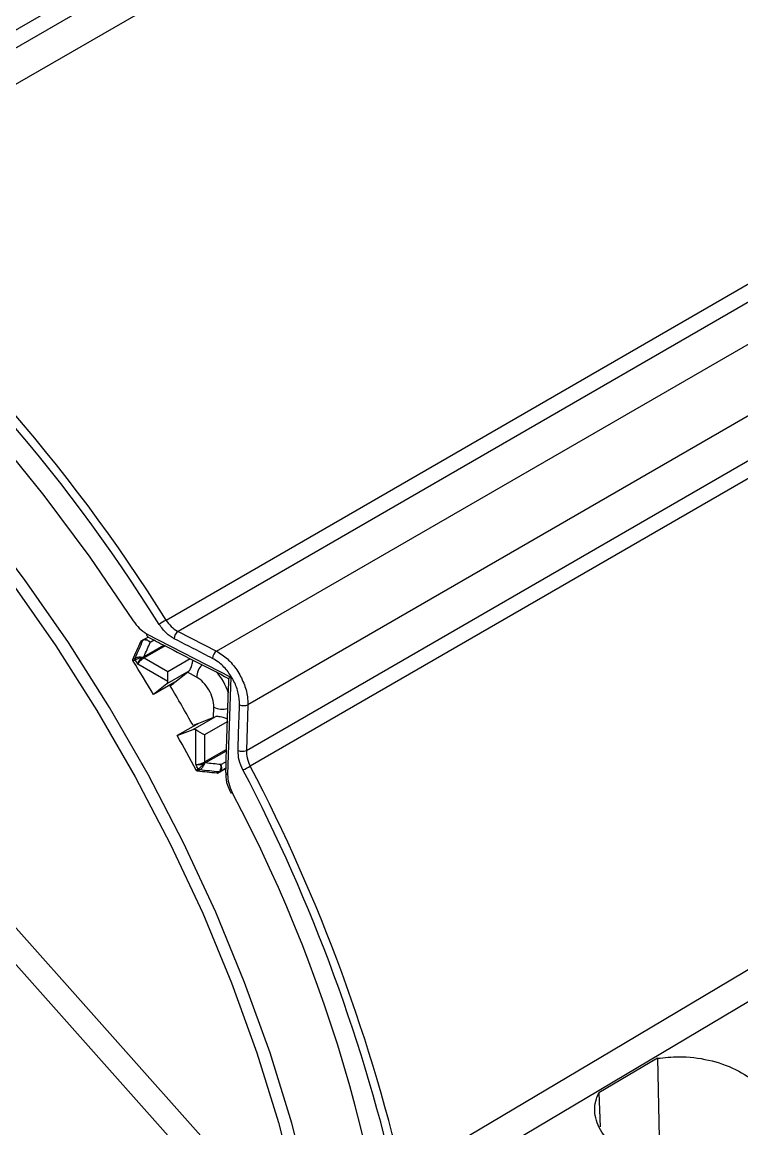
# Model space of a CAD drawing. Extents: x 16.7 to 113.1, y 4.5 to 84.5.
# Drawn here: x 77.536 to 79.306, y 63.448 to 66.168 of the extents above; entities that cross this region are included whole.
import ezdxf

# ---------------------------------------------------------------- set-up
doc = ezdxf.new("R2010")
doc.units = 0
doc.header["$MEASUREMENT"] = 0
doc.layers.add('OBJECT', color=7, linetype='CONTINUOUS')

msp = doc.modelspace()

# ---------------------------------------------------------------- linework, layer by layer
at = {"layer": 'OBJECT'}
for p, q in [((76.9652, 65.8289), (80.0049, 67.5837)), ((76.963, 65.7833), (79.9424, 67.5032)), ((79.9781, 67.4342), (76.9949, 65.712)), ((77.8898, 64.6985), (80.6609, 66.2982)), ((78.0139, 64.6221), (80.8811, 66.2773)), ((80.6895, 66.2695), (77.9196, 64.6704)), ((80.961, 66.147), (78.091, 64.4902)), ((78.0872, 64.3779), (80.8572, 65.977)), ((80.8677, 65.939), (78.0966, 64.3393)), ((77.8331, 64.6486), (77.8276, 64.6454)), ((77.829, 64.647), (77.8345, 64.6502)), ((77.8331, 64.6486), (77.8331, 64.6486)), ((77.8346, 64.6502), (77.8457, 64.6566)), ((77.8421, 64.6646), (78.0489, 64.5582)), ((77.8604, 64.649), (77.8509, 64.6435)), ((77.9196, 64.6704), (78.0139, 64.6221)), ((77.8356, 64.609), (77.884, 64.6369)), ((77.8874, 64.6351), (77.838, 64.6066)), ((77.8083, 64.6021), (77.8135, 64.6051)), ((77.8139, 64.6003), (77.8089, 64.5974)), ((77.8135, 64.6051), (77.8137, 64.6052)), ((77.8143, 64.6006), (77.8139, 64.6003)), ((77.894, 64.5476), (77.8201, 64.5903)), ((77.834, 64.6078), (77.8356, 64.609)), ((77.8361, 64.6055), (77.8348, 64.6047)), ((77.838, 64.6066), (77.8361, 64.6055)), ((77.8361, 64.6055), (77.894, 64.5721)), ((77.894, 64.5721), (77.9487, 64.6036)), ((77.9458, 64.5725), (77.8916, 64.5412)), ((77.9112, 64.5453), (77.9426, 64.57)), ((77.9648, 64.5579), (77.9426, 64.57)), ((77.9112, 64.5453), (77.859, 64.5152)), ((77.8916, 64.5412), (77.859, 64.5152)), ((77.9, 64.5365), (77.909, 64.5435)), ((77.9096, 64.5444), (77.909, 64.5435)), ((78.0489, 64.5582), (78.041, 64.3186)), ((78.0066, 64.4591), (78.0072, 64.4844)), ((78.091, 64.4902), (78.0872, 64.3779)), ((77.9561, 64.4294), (78.0103, 64.4607)), ((78.0066, 64.4591), (77.9695, 64.4443)), ((77.9695, 64.4443), (77.9173, 64.4142)), ((77.9173, 64.4142), (77.9561, 64.4294)), ((77.9669, 64.4433), (77.9563, 64.439)), ((77.9629, 64.343), (77.9629, 64.4283)), ((77.9669, 64.4433), (77.9679, 64.4434)), ((78.04, 64.4483), (77.9841, 64.416)), ((77.9841, 64.416), (77.9841, 64.3491)), ((77.986, 64.3503), (78.0377, 64.3801)), ((78.0376, 64.3763), (77.9869, 64.347)), ((77.9827, 64.3484), (77.9841, 64.3491)), ((77.9841, 64.3491), (77.986, 64.3503)), ((77.9869, 64.347), (77.985, 64.3462)), ((78.0244, 64.343), (78.0368, 64.3501)), ((77.9635, 64.3296), (77.9685, 64.3325)), ((77.9724, 64.3298), (77.9673, 64.3268)), ((77.9685, 64.3325), (77.9689, 64.3327)), ((77.9727, 64.3299), (77.9724, 64.3298)), ((78.0144, 64.3218), (78.0199, 64.325)), ((78.0165, 64.3223), (78.0362, 64.3337)), ((78.022, 64.3254), (78.0165, 64.3223)), ((78.0199, 64.325), (78.02, 64.325)), ((78.0221, 64.3255), (78.022, 64.3254)), ((78.0362, 64.3337), (78.0221, 64.3255)), ((78.0853, 63.3075), (77.3644, 64.1163)), ((78.0323, 63.2769), (77.3115, 64.0857)), ((79.0981, 63.621), (78.9539, 63.5358)), ((79.0981, 63.621), (79.104, 63.3554)), ((78.9539, 63.5358), (78.957, 63.4529))]:
    msp.add_line(p, q, dxfattribs=at)
at = {"layer": 'OBJECT', "flags": 128}
for points in [[(76.5607, 65.9092), (76.6942, 65.8321), (76.8288, 65.743), (76.9624, 65.6432), (77.0942, 65.5332), (77.2235, 65.4137), (77.3497, 65.2852), (77.4719, 65.1485), (77.5897, 65.0043), (77.7024, 64.8533), (77.8093, 64.6963)], [(78.2429, 63.2897), (78.1988, 63.4615), (78.1454, 63.6345), (78.083, 63.8077), (78.012, 63.9801), (77.9326, 64.1508), (77.8455, 64.3189), (77.751, 64.4835), (77.6497, 64.6435), (77.5421, 64.7982), (77.4288, 64.9467), (77.3106, 65.0881), (77.1879, 65.2217), (77.0615, 65.3467), (76.9322, 65.4625), (76.8005, 65.5683), (76.6673, 65.6637), (76.5654, 65.7289)], [(76.5872, 65.6767), (76.6429, 65.6407), (76.7751, 65.5472), (76.9058, 65.4432), (77.0343, 65.3292), (77.1599, 65.206), (77.2819, 65.0741), (77.3995, 64.9345), (77.5121, 64.7877), (77.6192, 64.6347), (77.72, 64.4762), (77.8141, 64.3133), (77.9009, 64.1467), (77.9799, 63.9775), (78.0507, 63.8066), (78.1128, 63.6348), (78.166, 63.4633), (78.21, 63.2929)], [(78.5482, 63.38), (78.6356, 63.432), (78.9851, 63.6398), (80.3828, 64.4712), (81.4436, 65.1023)], [(81.4819, 65.046), (80.6305, 64.5391), (79.721, 63.9977), (78.5868, 63.3227)], [(77.894, 64.5476), (77.894, 64.5499), (77.894, 64.5525), (77.894, 64.5554), (77.894, 64.5583), (77.894, 64.5614), (77.894, 64.5643), (77.894, 64.5672), (77.894, 64.5698), (77.894, 64.5721)]]:
    msp.add_lwpolyline(points, dxfattribs=at)
at = {"layer": 'OBJECT'}
for centre, radius, start, end in [((74.3903, 62.5103), 4.1273, 32.0168, 50.8709), ((74.3911, 62.5105), 4.1064, 32.0168, 50.8709), ((77.9916, 64.5227), 0.2031, 120.0728, 125.7479), ((77.8363, 64.6472), 0.00345, 120.4792, 156.2801), ((77.8363, 64.6471), 0.00353, 120.4576, 155.8681), ((77.8497, 64.6632), 0.00779, 169.7404, 233.9441), ((77.934, 64.6506), 0.0245, 126.2198, 175.6633), ((78.0284, 64.6023), 0.0245, 126.3487, 175.7476), ((74.0712, 62.2611), 4.4078, 30.7563, 32.0084), ((77.8184, 64.6031), 0.00528, 157.815, 211.7095), ((77.8187, 64.6034), 0.00525, 159.707, 213.0004), ((74.0575, 62.2531), 4.4294, 31.8469, 32.0001), ((77.8175, 64.6052), 0.0138, 4.0957, 8.5596), ((77.8534, 64.5777), 0.0356, 125.381, 126.0968), ((77.8401, 64.6114), 0.00706, 210.6871, 235.4424), ((77.8417, 64.6126), 0.00708, 210.8463, 238.2233), ((78.0134, 64.5546), 0.0488, 136.0804, 176.1881), ((77.886, 64.547), 0.00802, 313.455, 4.4027), ((74.1042, 62.28), 4.4159, 29.2698, 30.7302), ((78.0287, 64.5281), 0.0488, 243.7972, 284.6673), ((78.081, 64.513), 0.025, 245.3084, 293.8073), ((77.9584, 64.4217), 0.00802, 55.5964, 106.5601), ((74.0701, 62.2602), 4.4092, 27.9918, 29.2435), ((78.0771, 64.4007), 0.0249, 245.4008, 293.9472), ((77.9747, 64.3334), 0.0136, 51.4084, 55.9355), ((77.9683, 64.3787), 0.0363, 293.8796, 294.5809), ((77.9912, 64.3497), 0.00706, 184.5476, 209.3243), ((77.9931, 64.3505), 0.00707, 181.7696, 209.1582), ((74.1004, 62.2759), 4.3809, 27.9984, 28.1534), ((77.9731, 64.335), 0.00528, 208.2925, 262.1811), ((77.9736, 64.3351), 0.00525, 207.0031, 260.2927), ((78.0203, 64.3285), 0.00353, 264.1126, 299.5458), ((78.0204, 64.3285), 0.00345, 263.7214, 299.503), ((78.0435, 64.3258), 0.00761, 186.8872, 251.4129), ((78.0004, 64.5065), 0.193, 293.9423, 299.9165), ((74.3168, 62.3596), 4.2468, 12.7396, 27.6464), ((74.3156, 62.3587), 4.2684, 12.7396, 27.6464), ((78.0489, 64.2801), 0.00643, 269.1177, 301.9742), ((74.8258, 62.562), 3.6528, 1.9223, 27.9601)]:
    msp.add_arc(centre, radius, start, end, dxfattribs=at)
for centre, major_axis, ratio, start_param, end_param in [((76.4206, 63.6172), (2.1247, 4.0606), 0.178723, 5.049538, 5.060499), ((76.43, 63.6377), (2.1331, 4.0765), 0.178723, 5.044213, 5.055125), ((76.4418, 63.6295), (2.1283, 4.0899), 0.180061, 5.046579, 5.055249), ((77.9634, 64.5819), (0.0279, 0.0189), 0.073663, 2.202362, 2.357251), ((77.9844, 64.5202), (-0.045, 0.0779), 0.596389, 4.365641, 5.063411), ((77.9637, 64.5083), (-0.03, 0.052), 0.605893, 3.927074, 5.497871), ((78.0273, 64.4712), (0.0303, 0.0148), 0.073527, 3.925922, 4.080811), ((77.9735, 64.4222), (0.015, -0.0087), 0.00007, 0.785439, 2.356235), ((76.4418, 63.6295), (4.6063, -0.202), 0.180122, 1.227989, 1.236658), ((76.4206, 63.6172), (4.5791, -0.1905), 0.178783, 1.222738, 1.233699), ((76.443, 63.6152), (4.597, -0.1912), 0.178783, 1.228112, 1.239024)]:
    msp.add_ellipse(centre, major_axis=major_axis, ratio=ratio, start_param=start_param, end_param=end_param, dxfattribs=at)
for points, knots in [([(77.8898, 64.6985), (77.8939, 64.6929), (77.902, 64.6818), (77.9131, 64.6737), (77.9189, 64.6707), (77.9196, 64.6704)], [0, 0, 0, 0, 0.471916, 0.943784, 1, 1, 1, 1]), ([(77.8093, 64.6963), (77.814, 64.6898), (77.8236, 64.6766), (77.8358, 64.6686), (77.8421, 64.6646)], [0, 0, 0, 0, 0.4877, 1, 1, 1, 1]), ([(77.9096, 64.6525), (77.9031, 64.6565), (77.8894, 64.6649), (77.8786, 64.6798), (77.8729, 64.6876)], [0, 0, 0, 0, 0.474046, 1, 1, 1, 1]), ([(77.8276, 64.6454), (77.8278, 64.6458), (77.8282, 64.6465), (77.8288, 64.6469), (77.829, 64.647)], [0, 0, 0, 0, 0.642116, 1, 1, 1, 1]), ([(77.8509, 64.6435), (77.8509, 64.6436), (77.8502, 64.6441), (77.8483, 64.6457), (77.8446, 64.6479), (77.8402, 64.6494), (77.8361, 64.6498), (77.8341, 64.649), (77.8331, 64.6486)], [0, 0, 0, 0, 0.0094729, 0.1122939, 0.3376311, 0.5595919, 0.779765, 1, 1, 1, 1]), ([(77.8346, 64.6502), (77.8355, 64.6506), (77.8374, 64.6513), (77.8413, 64.6506), (77.8453, 64.6486), (77.8486, 64.6461), (77.8503, 64.6442), (77.8509, 64.6436), (77.8509, 64.6435)], [0, 0, 0, 0, 0.220231, 0.44041, 0.662366, 0.887712, 0.990556, 1, 1, 1, 1]), ([(77.8451, 64.6569), (77.8594, 64.6495), (77.9254, 64.6155), (77.9916, 64.5816), (78.0436, 64.555)], [0, 0, 0, 0, 0.215811, 1, 1, 1, 1]), ([(78.004, 64.6041), (77.9965, 64.6079), (77.965, 64.624), (77.9336, 64.6402), (77.9096, 64.6525)], [0, 0, 0, 0, 0.2377672, 1, 1, 1, 1]), ([(78.0139, 64.6221), (78.0229, 64.6163), (78.0411, 64.6048), (78.0646, 64.5765), (78.082, 64.5438), (78.0904, 64.5137), (78.0909, 64.4967), (78.091, 64.4902)], [0, 0, 0, 0, 0.216872, 0.433758, 0.650331, 0.86677, 1, 1, 1, 1]), ([(77.8089, 64.5974), (77.8086, 64.5979), (77.8081, 64.5989), (77.8079, 64.6006), (77.8082, 64.6016), (77.8083, 64.6021)], [0, 0, 0, 0, 0.322904, 0.645882, 1, 1, 1, 1]), ([(77.8137, 64.6052), (77.8147, 64.6057), (77.8167, 64.6067), (77.821, 64.6075), (77.826, 64.6078), (77.8294, 64.6075), (77.8312, 64.6073)], [0, 0, 0, 0, 0.24245, 0.484607, 0.734566, 1, 1, 1, 1]), ([(77.8313, 64.6062), (77.8294, 64.6058), (77.8256, 64.6051), (77.8202, 64.6035), (77.8164, 64.6019), (77.8148, 64.6009), (77.8143, 64.6006)], [0, 0, 0, 0, 0.303899, 0.585798, 0.849412, 1, 1, 1, 1]), ([(77.8201, 64.5903), (77.8202, 64.5903), (77.8203, 64.5908), (77.8209, 64.5927), (77.8225, 64.5961), (77.8253, 64.6002), (77.8283, 64.6037), (77.8304, 64.6054), (77.8313, 64.6062)], [0, 0, 0, 0, 0.010003, 0.107439, 0.369947, 0.606836, 0.826003, 1, 1, 1, 1]), ([(77.8348, 64.6047), (77.8341, 64.6042), (77.8322, 64.603), (77.8291, 64.6004), (77.8255, 64.5971), (77.8224, 64.5935), (77.8208, 64.5913), (77.8202, 64.5903), (77.8201, 64.5903)], [0, 0, 0, 0, 0.116666, 0.314989, 0.524416, 0.755189, 0.990669, 1, 1, 1, 1]), ([(77.8312, 64.6073), (77.8315, 64.6072), (77.8319, 64.6071), (77.8324, 64.6069), (77.8327, 64.6068), (77.8327, 64.6067)], [0, 0, 0, 0, 0.506929, 0.825508, 1, 1, 1, 1]), ([(77.8324, 64.6064), (77.8324, 64.6064), (77.8323, 64.6065), (77.8323, 64.6065), (77.832, 64.6065), (77.8317, 64.6064), (77.8314, 64.6063), (77.8313, 64.6062)], [0, 0, 0, 0, 0.032624, 0.075067, 0.183544, 0.63862, 1, 1, 1, 1]), ([(77.8348, 64.6047), (77.8347, 64.6047), (77.8343, 64.6049), (77.8334, 64.6054), (77.8328, 64.606), (77.8324, 64.6064)], [0, 0, 0, 0, 0.1241767, 0.4682507, 1, 1, 1, 1]), ([(77.8327, 64.6067), (77.8328, 64.6067), (77.8332, 64.6071), (77.8336, 64.6074), (77.834, 64.6078)], [0, 0, 0, 0, 0.026981, 1, 1, 1, 1]), ([(77.8327, 64.6067), (77.8331, 64.6063), (77.8337, 64.6056), (77.8344, 64.605), (77.8347, 64.6047), (77.8348, 64.6047)], [0, 0, 0, 0, 0.533208, 0.874652, 1, 1, 1, 1]), ([(77.9458, 64.5725), (77.9466, 64.5733), (77.9483, 64.5749), (77.9504, 64.5791), (77.9523, 64.5845), (77.9543, 64.5919), (77.9554, 64.597), (77.956, 64.5999)], [0, 0, 0, 0, 0.148696, 0.297233, 0.451307, 0.681246, 1, 1, 1, 1]), ([(78.0705, 64.4903), (78.0701, 64.4996), (78.0691, 64.5183), (78.0578, 64.5481), (78.0406, 64.5749), (78.0215, 64.5939), (78.0088, 64.6013), (78.004, 64.6041)], [0, 0, 0, 0, 0.2168, 0.433617, 0.650078, 0.866405, 1, 1, 1, 1]), ([(78.0435, 64.555), (78.0431, 64.5452), (78.0404, 64.4684), (78.0381, 64.3918), (78.036, 64.3249)], [0, 0, 0, 0, 0.127268, 1, 1, 1, 1]), ([(78.0435, 64.555), (78.0435, 64.555), (78.0432, 64.5548), (78.0448, 64.5558), (78.0471, 64.5572), (78.0489, 64.5582), (78.0489, 64.5582)], [0, 0, 0, 0, 0.0363748, 0.451326, 0.9910261, 1, 1, 1, 1]), ([(78.0667, 64.3781), (78.067, 64.3865), (78.0683, 64.4239), (78.0695, 64.4614), (78.0705, 64.4903)], [0, 0, 0, 0, 0.2260629, 1, 1, 1, 1]), ([(78.0402, 64.4556), (78.0399, 64.4556), (78.0372, 64.4564), (78.0313, 64.4583), (78.024, 64.4603), (78.0183, 64.4613), (78.0138, 64.4616), (78.0115, 64.461), (78.0103, 64.4607)], [0, 0, 0, 0, 0.039337, 0.347644, 0.567829, 0.715376, 0.857611, 1, 1, 1, 1]), ([(78.0787, 64.3302), (78.0751, 64.3381), (78.0679, 64.3543), (78.0671, 64.37), (78.0667, 64.3781)], [0, 0, 0, 0, 0.488114, 1, 1, 1, 1]), ([(78.0872, 64.3779), (78.0874, 64.3718), (78.0878, 64.3591), (78.0936, 64.346), (78.0966, 64.3393)], [0, 0, 0, 0, 0.487924, 1, 1, 1, 1]), ([(77.9629, 64.343), (77.963, 64.343), (77.9642, 64.343), (77.9669, 64.3432), (77.9715, 64.3442), (77.9762, 64.3456), (77.98, 64.3471), (77.982, 64.3481), (77.9827, 64.3484)], [0, 0, 0, 0, 0.0093253, 0.244799, 0.4755779, 0.6850129, 0.8833323, 1, 1, 1, 1]), ([(77.9823, 64.3446), (77.9812, 64.3442), (77.9787, 64.3433), (77.9741, 64.3424), (77.9691, 64.3421), (77.9654, 64.3424), (77.9635, 64.3428), (77.963, 64.343), (77.9629, 64.343)], [0, 0, 0, 0, 0.173995, 0.393166, 0.630058, 0.892572, 0.990006, 1, 1, 1, 1]), ([(77.9689, 64.3327), (77.9699, 64.3333), (77.9718, 64.3344), (77.9754, 64.3373), (77.979, 64.3408), (77.9812, 64.3433), (77.9823, 64.3446)], [0, 0, 0, 0, 0.242435, 0.484564, 0.734498, 1, 1, 1, 1]), ([(77.9823, 64.3446), (77.9824, 64.3447), (77.9826, 64.3449), (77.9828, 64.345), (77.9829, 64.3452), (77.983, 64.3453), (77.983, 64.3453), (77.983, 64.3454), (77.9831, 64.3454), (77.983, 64.3455), (77.983, 64.3455)], [0, 0, 0, 0, 0.330606, 0.551993, 0.701338, 0.803088, 0.90361, 0.945128, 0.979379, 1, 1, 1, 1]), ([(77.983, 64.3455), (77.9829, 64.346), (77.9827, 64.3469), (77.9827, 64.3479), (77.9827, 64.3483), (77.9827, 64.3484)], [0, 0, 0, 0, 0.531727, 0.875865, 1, 1, 1, 1]), ([(77.9827, 64.3484), (77.9827, 64.3483), (77.9828, 64.3479), (77.9829, 64.347), (77.9833, 64.3462), (77.9834, 64.3457)], [0, 0, 0, 0, 0.125203, 0.466815, 1, 1, 1, 1]), ([(77.9834, 64.3457), (77.9835, 64.3455), (77.9835, 64.345), (77.9833, 64.3445), (77.9832, 64.3441), (77.9832, 64.344)], [0, 0, 0, 0, 0.264183, 0.866011, 1, 1, 1, 1]), ([(77.985, 64.3462), (77.9845, 64.346), (77.984, 64.3458), (77.9835, 64.3457), (77.9834, 64.3457)], [0, 0, 0, 0, 0.97304, 1, 1, 1, 1]), ([(77.9673, 64.3268), (77.9668, 64.3269), (77.9659, 64.3271), (77.9645, 64.3281), (77.9638, 64.3291), (77.9635, 64.3296)], [0, 0, 0, 0, 0.322154, 0.644283, 1, 1, 1, 1]), ([(77.9832, 64.344), (77.9823, 64.3422), (77.9807, 64.3386), (77.9776, 64.3341), (77.9748, 64.3312), (77.9733, 64.3303), (77.9727, 64.3299)], [0, 0, 0, 0, 0.3030535, 0.58492, 0.8486084, 1, 1, 1, 1]), ([(78.0165, 64.3223), (78.0161, 64.3221), (78.0154, 64.3218), (78.0147, 64.3218), (78.0144, 64.3218)], [0, 0, 0, 0, 0.642193, 1, 1, 1, 1]), ([(78.02, 64.325), (78.0208, 64.3257), (78.0225, 64.327), (78.0242, 64.3307), (78.0251, 64.3354), (78.025, 64.3396), (78.0246, 64.3421), (78.0245, 64.3429), (78.0244, 64.343)], [0, 0, 0, 0, 0.220243, 0.440409, 0.662368, 0.887707, 0.990527, 1, 1, 1, 1]), ([(78.0244, 64.343), (78.0245, 64.3429), (78.0247, 64.3421), (78.0255, 64.3397), (78.0261, 64.3356), (78.0257, 64.3311), (78.0244, 64.3274), (78.0228, 64.3261), (78.0221, 64.3255)], [0, 0, 0, 0, 0.009448, 0.112282, 0.33763, 0.55959, 0.779753, 1, 1, 1, 1]), ([(78.0366, 64.3228), (78.0364, 64.3194), (78.036, 64.3076), (78.0408, 64.2904), (78.0471, 64.2779), (78.0491, 64.2739)], [0, 0, 0, 0, 0.2094919, 0.7433191, 1, 1, 1, 1]), ([(78.041, 64.3186), (78.0415, 64.3115), (78.0424, 64.2971), (78.049, 64.2822), (78.0523, 64.2747)], [0, 0, 0, 0, 0.494003, 1, 1, 1, 1]), ([(79.0981, 63.621), (79.1155, 63.6228), (79.1569, 63.6272), (79.225, 63.6189), (79.2927, 63.5956), (79.3462, 63.5595), (79.3789, 63.5151), (79.3863, 63.4763), (79.3809, 63.4547), (79.3794, 63.4484)], [0, 0, 0, 0, 0.117568, 0.279861, 0.442586, 0.605907, 0.769589, 0.933238, 1, 1, 1, 1]), ([(79.2075, 63.3464), (79.1874, 63.3458), (79.1429, 63.3443), (79.0741, 63.3588), (79.0113, 63.3875), (78.9654, 63.4276), (78.9422, 63.474), (78.9431, 63.5113), (78.9518, 63.531), (78.9539, 63.5358)], [0, 0, 0, 0, 0.132307, 0.294526, 0.457212, 0.620426, 0.783854, 0.947086, 1, 1, 1, 1])]:
    msp.add_open_spline(points, degree=3, knots=knots, dxfattribs=at)

doc.saveas('drawing.dxf')
